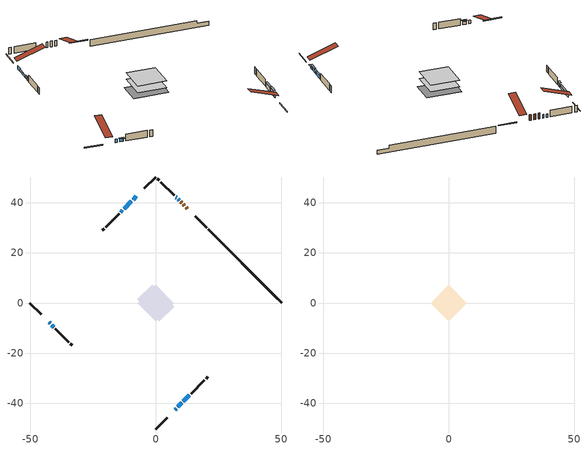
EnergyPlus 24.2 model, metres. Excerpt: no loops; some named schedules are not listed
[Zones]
conditioned space
 floor adiabatic (AdiabaticFloorConstruction): -7.19,0 0,7.19 7.19,0 0,-7.19 z0.74
 floor foundation (Slab1 construction): -7.33,1.4 -1.4,7.33 7.33,-1.4 1.4,-7.33 z-1.7
 wall outside (RimJoist1 construction): 0,-50.24 4.54,-45.7 / -50.24,0 -45.7,-4.54 / 0,50.24 -4.54,45.7 / 20.28,29.97 15.73,34.51 z0.74:1.04
 wall outside (AdiabaticWallConstruction 1): 12.57,37.67 12.06,38.18 / 11.41,38.84 10.94,39.3 / 10.29,39.96 9.94,40.3 z0.74:2.77
 wall outside (AdiabaticWallConstruction): 7.7,-42.54 8.13,-42.11 z0.74:1.66; 9.29,40.96 8.96,41.28 / 8.31,41.94 7.98,42.26 / -7.7,42.54 -9.05,41.19 / -42.54,-7.7 -42.09,-8.15 z0.74:1.96; -9.71,40.54 -12.62,37.63 z0.74:1.4; -13.27,36.97 -13.99,36.25 z0.74:1.83; 8.79,-41.45 10.41,-39.84 z0.74:2.47; 11.06,-39.18 13.43,-36.81 z0.74:2.16; -41.44,-8.81 -40.64,-9.6 z0.74:1.86
 wall outside (Wall1 construction): 14.09,-36.15 19.42,-30.83 / -39.99,-10.26 -34.66,-15.58 / -14.65,35.59 -19.98,30.27 / 7.33,42.92 2,48.24 z0.74:3.18
 wall outside (Wall2 construction): 20.08,-30.17 20.76,-29.48 / -34,-16.24 -33.32,-16.93 / -20.63,29.61 -21.32,28.92 / 1.34,48.9 0.66,49.59 z0.74:3.18
 wall foundation (FoundationWall1 construction): 20.93,29.31,-1.7 20.93,29.31,0.74 47.31,2.93,0.74 47.31,2.93,-0.24 50.24,0,-0.24 50.24,0,-1.7
 window (WindowConstruction 5): 7.7,-42.54 8.13,-42.11 z0.74:1.65
 window (WindowConstruction 6): 9.29,40.96 8.96,41.28 z0.74:1.96
 window (WindowConstruction 9): 8.31,41.94 7.98,42.26 z0.74:1.96
 window (WindowConstruction 7): -7.7,42.54 -9.05,41.19 z0.74:1.96
 window (WindowConstruction 8): -42.54,-7.7 -42.09,-8.15 z0.74:1.96
 window (WindowConstruction): -9.71,40.54 -12.62,37.63 z0.74:1.4
 window (WindowConstruction 1): -13.28,36.97 -13.99,36.25 z0.74:1.83
 window (WindowConstruction 2): 8.79,-41.45 10.41,-39.84 z0.74:2.47
 window (WindowConstruction 3): 11.06,-39.18 13.43,-36.81 z0.74:2.16
 window (WindowConstruction 4): -41.44,-8.81 -40.64,-9.6 z0.74:1.86
 door (Door): 12.57,37.67 12.07,38.18 z0.74:2.77
 door (Door 1): 11.41,38.84 10.94,39.3 z0.74:2.77
 door (Door 2): 10.29,39.96 9.94,40.3 z0.74:2.77
 ceiling adiabatic (AdiabaticFloorConstruction): 0,-7.19 7.19,0 0,7.19 -7.19,0 z0.74
attic - vented
 floor to conditioned space (Floor1 construction Reversed): -7.19,0 0,7.19 7.19,0 0,-7.19 z3.18
 roof outside (Roof1 construction): 7.05,-43.2,3.18 0.04,-36.19,6.48 -1.81,-38.04,6.48 5.2,-45.04,3.18; -43.2,-7.05,3.18 -36.19,-0.04,6.48 -38.04,1.81,6.48 -45.04,-5.2,3.18; -7.05,43.2,3.18 -0.04,36.19,6.48 1.81,38.04,6.48 -5.2,45.04,3.18; 13.23,37.02,3.18 6.22,30.01,6.48 8.07,28.16,6.48 15.08,35.17,3.18
shading: 8.35,-41.9 7.49,-42.75 7.92,-43.18 8.78,-42.33 z1.95; -12.83,37.41 -9.5,40.75 -9.93,41.18 -13.26,37.85 z1.7; -14.2,36.04 -13.06,37.18 -13.5,37.61 -14.64,36.47 z2.13; 10.62,-39.63 8.58,-41.67 9.01,-42.1 11.05,-40.06 z2.77; 13.65,-36.6 10.85,-39.39 11.28,-39.82 14.08,-37.03 z2.46; -40.43,-9.81 -41.65,-8.6 -42.08,-9.03 -40.86,-10.24 z2.16
[Building]
Building 1: Terrain=Suburbs
[Site:Location]
Quebec Intl AP_QC: Latitude {deg}=46.8; Longitude {deg}=-71.38; Time Zone {hr}=-5; Elevation {m}=74; Keep Site Location Information=Yes
[Site:GroundTemperature:Shallow]
0.0108218, -2.24938, -2.43038, -1.3578, 2.94801, 7.23376, 10.9493, 13.303, 13.5029, 11.5886, 7.96783, 3.81355
[Site:WaterMainsTemperature]
Calculation Method=Schedule; Temperature Schedule=mains temperature schedule
[Material] Roughness=Rough; Thermal Absorptance=0.9
Name | Thickness {m} | Conductivity {W/m-K} | Density {kg/m3} | Specific Heat {J/kg-K} | Solar Absorptance | Visible Absorptance
asphalt or fiberglass shingles | 0.00635 | 0.162714 | 1121.4 | 1465.45 | 0.4 | 0.4
ceiling loosefill ins | 0.0846667 | 0.0480833 | 16.02 | 1046.75 | 0.7 | 0.7
ceiling stud and cavity | 0.1397 | 0.286413 | 65.682 | 1177.47 | 0.7 | 0.7
concrete 4.0 in. | 0.1016 | 1.803125 | 2242.8 | 837.4 | 0.7 | 0.7
concrete 8.0 in. | 0.2032 | 1.803125 | 2242.8 | 837.4 | 0.7 | 0.7
door material | 0.04445 | 0.053851 | 512.64 | 1214.23 | 0.7 | 0.7
door material 1 | 0.04445 | 0.188738 | 512.64 | 1214.23 | 0.7 | 0.7
exterior vertical ins | 0.00172831 | 0.029427 | 32.04 | 1214.23 | 0.7 | 0.7
floor covering | 0.0127 | 0.0433444 | 54.468 | 1339.84 | 0.6 | 0.6
floor rigid ins; wall rigid ins 1 | 0.512978 | 0.029427 | 32.04 | 1214.23 | 0.7 | 0.7
floor stud and cavity | 0.1397 | 1.75129 | 37.0049 | 1207.88 | 0.7 | 0.7
furniture material conditioned space 1 | 0.1524 | 0.115458 | 640.8 | 1214.23 | 0.6 | 0.6
gypsum board | 0.0127 | 0.160291 | 801 | 837.4 | 0.6 | 0.6
osb sheathing 0.5 in. | 0.0127 | 0.115458 | 512.64 | 1214.23 | 0.7 | 0.7
osb sheathing 0.75 in. | 0.01905 | 0.115458 | 512.64 | 1214.23 | 0.7 | 0.7
osb sheathing 2.0 in. | 0.0508 | 0.115458 | 512.64 | 1214.23 | 0.7 | 0.7
rim joist stud and cavity | 0.0508 | 0.433314 | 125.044 | 1163.47 | 0.6 | 0.6
wall rigid ins | 0.051816 | 0.029427 | 32.04 | 1214.23 | 0.7 | 0.7
wall stud and cavity | 0.1397 | 0.801472 | 139.0536 | 1170.24 | 0.7 | 0.7
wall stud and cavity 1 | 0.1397 | 0.0835141 | 139.0536 | 1170.24 | 0.7 | 0.7
wall stud and cavity 2 | 0.0889 | 0.380278 | 52.3479 | 1209.89 | 0.7 | 0.7
wall stud and cavity 3 | 0.0889 | 0.391764 | 83.0341 | 1211.67 | 0.7 | 0.7
wood siding | 0.0254 | 0.102417 | 544.68 | 1172.36 | 0.4 | 0.4
wood siding 1; wood siding 2; wood siding 3 | 0.0254 | 0.102417 | 544.68 | 1172.36 | 0.7 | 0.7
[WindowMaterial:SimpleGlazingSystem]
Name | U-Factor {W/m2-K} | Solar Heat Gain Coefficient
WindowMaterial | 2.975272 | 0.55
WindowMaterial 1 | 2.95029 | 0.58
WindowMaterial 2 | 2.89237 | 0.66
WindowMaterial 3 | 2.912814 | 0.63
WindowMaterial 4 | 2.94461 | 0.59
WindowMaterial 5 | 2.97868 | 0.61
WindowMaterial 6 | 3.0383 | 0.46
WindowMaterial 7 | 3.01672 | 0.5
WindowMaterial 8 | 5.37025 | 0.69
[Construction]
AdiabaticFloorConstruction: floor stud and cavity, floor rigid ins, osb sheathing 0.75 in., floor covering
AdiabaticWallConstruction: wood siding 2, wall rigid ins 1, wall stud and cavity 2, gypsum board
AdiabaticWallConstruction 1: wood siding 3, wall rigid ins 1, wall stud and cavity 2, gypsum board
Door: door material
Door 1; Door 2: door material 1
Floor1 construction Reversed: gypsum board, ceiling stud and cavity, ceiling loosefill ins
FoundationWall1 construction: concrete 8.0 in.
furniture construction conditioned space 1: furniture material conditioned space 1
PartitionWallConstruction: gypsum board, wall stud and cavity 3, gypsum board
RimJoist1 construction: wood siding 1, osb sheathing 2.0 in., rim joist stud and cavity
Roof1 construction: asphalt or fiberglass shingles
Slab1 construction: concrete 4.0 in.
Wall1 construction: wood siding, wall rigid ins, osb sheathing 0.5 in., wall stud and cavity, gypsum board
Wall2 construction: wood siding, osb sheathing 0.5 in., wall stud and cavity 1, gypsum board
WindowConstruction: WindowMaterial
WindowConstruction 1: WindowMaterial 1
WindowConstruction 2: WindowMaterial 2
WindowConstruction 3: WindowMaterial 3
WindowConstruction 4: WindowMaterial 4
WindowConstruction 5: WindowMaterial 5
WindowConstruction 6: WindowMaterial 6
WindowConstruction 7; WindowConstruction 8: WindowMaterial 7
WindowConstruction 9: WindowMaterial 8
[Zone] Multiplier=1; Part of Total Floor Area=Yes
Name | Volume {m3}
attic - vented | 55.4716
conditioned space | 524.3
[Space]
Name | Zone | Volume {m3}
attic - vented 1 | attic - vented | 55.4716
conditioned space 1 | conditioned space | 524.3
[ZoneInfiltration:EffectiveLeakageArea]
infil attic - vented 1: Zone or Space=attic - vented 1; Schedule=Always On Discrete; Effective Air Leakage Area {cm2}=3820.43; Stack Coefficient=0.000229652; Wind Coefficient=1.02389e-05
[ZoneMixing]
whole house fan mix: Zone or Space=attic - vented; Schedule=Always On Continuous; Design Flow Rate Calculation Method=Flow/Zone; Design Flow Rate {m3/s}=0; Source Zone or Space=conditioned space
[SurfaceProperty:ExposedFoundationPerimeter]
Slab1: Exposed Perimeter Calculation Method=TotalExposedPerimeter; Total Exposed Perimeter {m}=41.454
[InternalMass] Zone or ZoneList=conditioned space; Space or SpaceList=conditioned space 1
Name | Construction | Surface Area {m2}
furniture mass conditioned space 1 | furniture construction conditioned space 1 | 82.7996
partition wall mass | PartitionWallConstruction | 206.999
[Lights]
interior lighting: Zone or ZoneList or Space or SpaceList=conditioned space 1; Schedule=interior lighting schedule; Design Level Calculation Method=LightingLevel; Lighting Level {W}=343.2; Return Air Fraction=0; Fraction Radiant=0.6; Fraction Visible=0.2; Fraction Replaceable=1
[People]
occupants: Zone or ZoneList or Space or SpaceList=conditioned space 1; Number of People Schedule=occupants schedule; Number of People Calculation Method=People; Number of People=3; Fraction Radiant=0.314171; Sensible Heat Fraction=0.56303; Activity Level Schedule=occupants activity schedule; Carbon Dioxide Generation Rate {m3/s-W}=0; Enable ASHRAE 55 Comfort Warnings=No; Mean Radiant Temperature Calculation Type=EnclosureAveraged
[ElectricEquipment] Zone or ZoneList or Space or SpaceList=conditioned space 1; Design Level Calculation Method=EquipmentLevel
Name | Schedule | Design Level {W} | Fraction Latent | Fraction Radiant | Fraction Lost
clothes dryer | clothes dryer schedule | 140.772 | 0.015 | 0.081 | 0.85
clothes washer | clothes washer schedule | 32.1985 | 0.03 | 0.162 | 0.7
cooking range | cooking range schedule | 215.147 | 0.08 | 0.432 | 0.2
dishwasher | dishwasher schedule | 66.8632 | 0.3 | 0.18 | 0.4
fridge | fridge schedule | 72.9452 | 0 | 0.6 | 0
mech vent bath fan 0 | mech vent bath fan 0 schedule | 50.2 | 0 | 0 | 1
mech vent house fan | mech vent house fan schedule | 0 | 0 | 0 | 1
mech vent house fan cfis | mech vent house fan cfis schedule | 0 | 0 | 0 | 0
mech vent range fan 0 | mech vent range fan 0 schedule | 57 | 0 | 0 | 1
misc plug loads | misc plug loads schedule | 494.7 | 0.045 | 0.513 | 0.1
whole house fan | Always On Discrete | 0 | 0 | 0 | 1
[OtherEquipment] Zone or ZoneList or Space or SpaceList=conditioned space 1; Design Level Calculation Method=EquipmentLevel
Name | Fuel Type | Schedule | Design Level {W} | Fraction Latent | Fraction Radiant | Fraction Lost
clothes dryer 1 | Electricity | clothes dryer schedule | 0 | 0.015 | 0.081 | 0.85
cooking range 1 | Electricity | cooking range schedule | 0 | 0.08 | 0.432 | 0.2
general water use latent | None | general water use schedule | 62.594 | 1 | 0 | 0
general water use sensible | None | general water use schedule | -61.6891 | 0 | 0.6 | 0
mech vent house fan latent load | None | Always On Discrete | 0 | 1 | 0 | 0
mech vent house fan sensible load | None | Always On Discrete | 0 | 0 | 0 | 0
water heater energy adjustment1 | Electricity | Always On Discrete | 0.01 | 0 | 0 | 1
[ZoneInfiltration:DesignFlowRate] Zone or ZoneList or Space or SpaceList=conditioned space 1; Schedule=Always On Discrete; Design Flow Rate Calculation Method=Flow/Zone; Design Flow Rate {m3/s}=0
infil flow; natural vent flow; whole house fan flow
[AvailabilityManager:Scheduled]
furnace airloop Availability Manager: Schedule=Always On Discrete
[Foundation:Kiva]
Foundation Kiva 1: Initial Indoor Air Temperature {C}=18; Wall Height Above Grade {m}=0.739993; Wall Depth Below Slab {m}=0.2032; Custom Block Material Name 1=exterior vertical ins; Custom Block Depth 1 {m}=2.43998; Custom Block X Position 1 {m}=0.2032; Custom Block Z Position 1 {m}=0
[Foundation:Kiva:Settings]
Soil Conductivity {W/m-K}=0.849921; Soil Density {kg/m3}=1842.3; Soil Specific Heat {J/kg-K}=418.7; Ground Solar Absorptivity=0.9; Ground Thermal Absorptivity=0.9; Ground Surface Roughness {m}=0.03; Far-Field Width {m}=40; Deep-Ground Boundary Condition=ZeroFlux; Deep-Ground Depth {m}=40; Minimum Cell Dimension {m}=0.2; Maximum Cell Growth Coefficient=3; Simulation Timestep=Timestep
[Exterior:Lights]
exterior lighting: Schedule=exterior lighting schedule; Design Level {W}=75.6
[EnergyManagementSystem:GlobalVariable]
furnace_airloop_Fan_RTF
infil_program_Qfan
infil_program_Qinf
natural_vent_program_Qnv
natural_vent_program_Qwhf
[EnergyManagementSystem:Sensor]
Name | Output:Variable or Output:Meter Index Key | Output:Variable or Output:Meter
airflow_gain | infil flow | Infiltration Sensible Heat Gain Energy
airflow_gain_1 | natural vent flow | Infiltration Sensible Heat Gain Energy
airflow_gain_2 | whole house fan flow | Infiltration Sensible Heat Gain Energy
airflow_loss | infil flow | Infiltration Sensible Heat Loss Energy
airflow_loss_1 | natural vent flow | Infiltration Sensible Heat Loss Energy
airflow_loss_2 | whole house fan flow | Infiltration Sensible Heat Loss Energy
clg_load_cond |  | Cooling:EnergyTransfer:Zone:CONDITIONED SPACE
clg_sp_s; clg_sp_s_1 | cooling setpoint | Schedule Value
clothes_dryer_exhaust_0_sch_s | clothes dryer exhaust 0 schedule | Schedule Value
cool_season | cooling season schedule | Schedule Value
htg_load_cond |  | Heating:EnergyTransfer:Zone:CONDITIONED SPACE
htg_sp_s; htg_sp_s_1 | heating setpoint | Schedule Value
ig_ee_conv | clothes dryer | Electric Equipment Convective Heating Energy
ig_ee_conv_2 | cooking range | Electric Equipment Convective Heating Energy
ig_ee_conv_4 | fridge | Electric Equipment Convective Heating Energy
ig_ee_conv_5 | misc plug loads | Electric Equipment Convective Heating Energy
ig_ee_conv_6 | whole house fan | Electric Equipment Convective Heating Energy
ig_ee_rad | clothes dryer | Electric Equipment Radiant Heating Energy
ig_ee_rad_2 | cooking range | Electric Equipment Radiant Heating Energy
ig_ee_rad_4 | fridge | Electric Equipment Radiant Heating Energy
ig_ee_rad_5 | misc plug loads | Electric Equipment Radiant Heating Energy
ig_ee_rad_6 | whole house fan | Electric Equipment Radiant Heating Energy
ig_lgt_conv | interior lighting | Lights Convective Heating Energy
ig_lgt_rad | interior lighting | Lights Radiant Heating Energy
ig_lgt_vis | interior lighting | Lights Visible Radiation Heating Energy
ig_oe_conv | clothes dryer 1 | Other Equipment Convective Heating Energy
ig_oe_conv_1 | cooking range 1 | Other Equipment Convective Heating Energy
ig_oe_conv_2 | general water use latent | Other Equipment Convective Heating Energy
ig_oe_conv_3 | general water use sensible | Other Equipment Convective Heating Energy
ig_oe_conv_4 | water heater energy adjustment1 | Other Equipment Convective Heating Energy
ig_oe_rad | clothes dryer 1 | Other Equipment Radiant Heating Energy
ig_oe_rad_1 | cooking range 1 | Other Equipment Radiant Heating Energy
ig_oe_rad_2 | general water use latent | Other Equipment Radiant Heating Energy
ig_oe_rad_3 | general water use sensible | Other Equipment Radiant Heating Energy
ig_oe_rad_4 | water heater energy adjustment1 | Other Equipment Radiant Heating Energy
ig_ppl_conv | occupants | People Convective Heating Energy
ig_ppl_rad | occupants | People Radiant Heating Energy
im_conv | furniture mass conditioned space 1 | Surface Inside Face Convection Heat Gain Energy
im_conv_1 | partition wall mass | Surface Inside Face Convection Heat Gain Energy
im_ig | furniture mass conditioned space 1 | Surface Inside Face Internal Gains Radiation Heat Gain Energy
im_ig_1 | partition wall mass | Surface Inside Face Internal Gains Radiation Heat Gain Energy
im_lgt | furniture mass conditioned space 1 | Surface Inside Face Lights Radiation Heat Gain Energy
im_lgt_1 | partition wall mass | Surface Inside Face Lights Radiation Heat Gain Energy
im_sol | furniture mass conditioned space 1 | Surface Inside Face Solar Radiation Heat Gain Energy
im_sol_1 | partition wall mass | Surface Inside Face Solar Radiation Heat Gain Energy
im_surf | furniture mass conditioned space 1 | Surface Inside Face Net Surface Thermal Radiation Heat Gain Energy
im_surf_1 | partition wall mass | Surface Inside Face Net Surface Thermal Radiation Heat Gain Energy
mech_vent_bath_fan_0_sch_s | mech vent bath fan 0 schedule | Schedule Value
mech_vent_range_fan_0_sch_s | mech vent range fan 0 schedule | Schedule Value
mv_conv | mech vent bath fan 0 | Electric Equipment Convective Heating Energy
mv_conv_1 | mech vent house fan | Electric Equipment Convective Heating Energy
mv_conv_2 | mech vent house fan cfis | Electric Equipment Convective Heating Energy
mv_conv_3 | mech vent range fan 0 | Electric Equipment Convective Heating Energy
mv_conv_4 | mech vent house fan latent load | Other Equipment Convective Heating Energy
mv_conv_5 | mech vent house fan sensible load | Other Equipment Convective Heating Energy
mv_rad | mech vent bath fan 0 | Electric Equipment Radiant Heating Energy
mv_rad_1 | mech vent house fan | Electric Equipment Radiant Heating Energy
mv_rad_2 | mech vent house fan cfis | Electric Equipment Radiant Heating Energy
mv_rad_3 | mech vent range fan 0 | Electric Equipment Radiant Heating Energy
mv_rad_4 | mech vent house fan latent load | Other Equipment Radiant Heating Energy
mv_rad_5 | mech vent house fan sensible load | Other Equipment Radiant Heating Energy
natural_vent_s | natural vent schedule | Schedule Value
out_pb_s |  | Site Outdoor Air Barometric Pressure
out_wt_s |  | Site Outdoor Air Humidity Ratio
site_vw_s |  | Site Wind Speed
ss_back_out | Window1 | Surface Window Shortwave from Zone Back Out Window Heat Transfer Rate
ss_back_out_1 | Window10 | Surface Window Shortwave from Zone Back Out Window Heat Transfer Rate
ss_back_out_2 | Window11 | Surface Window Shortwave from Zone Back Out Window Heat Transfer Rate
ss_back_out_3 | Window12 | Surface Window Shortwave from Zone Back Out Window Heat Transfer Rate
ss_back_out_4 | Window15 | Surface Window Shortwave from Zone Back Out Window Heat Transfer Rate
ss_back_out_5 | Window2 | Surface Window Shortwave from Zone Back Out Window Heat Transfer Rate
ss_back_out_6 | Window5 | Surface Window Shortwave from Zone Back Out Window Heat Transfer Rate
ss_back_out_7 | Window6 | Surface Window Shortwave from Zone Back Out Window Heat Transfer Rate
ss_back_out_8 | Window7 | Surface Window Shortwave from Zone Back Out Window Heat Transfer Rate
ss_back_out_9 | Window9 | Surface Window Shortwave from Zone Back Out Window Heat Transfer Rate
ss_conv | Door1 | Surface Inside Face Convection Heat Gain Energy
ss_conv_1 | Door2 | Surface Inside Face Convection Heat Gain Energy
ss_conv_10 | Window6 | Surface Inside Face Convection Heat Gain Energy
ss_conv_11 | Window7 | Surface Inside Face Convection Heat Gain Energy
ss_conv_12 | Window9 | Surface Inside Face Convection Heat Gain Energy
ss_conv_2 | Door3 | Surface Inside Face Convection Heat Gain Energy
ss_conv_3 | Window1 | Surface Inside Face Convection Heat Gain Energy
ss_conv_4 | Window10 | Surface Inside Face Convection Heat Gain Energy
ss_conv_5 | Window11 | Surface Inside Face Convection Heat Gain Energy
ss_conv_6 | Window12 | Surface Inside Face Convection Heat Gain Energy
ss_conv_7 | Window15 | Surface Inside Face Convection Heat Gain Energy
ss_conv_8 | Window2 | Surface Inside Face Convection Heat Gain Energy
ss_conv_9 | Window5 | Surface Inside Face Convection Heat Gain Energy
ss_ig | Door1 | Surface Inside Face Internal Gains Radiation Heat Gain Energy
ss_ig_1 | Door2 | Surface Inside Face Internal Gains Radiation Heat Gain Energy
ss_ig_10 | Window6 | Surface Inside Face Internal Gains Radiation Heat Gain Energy
ss_ig_11 | Window7 | Surface Inside Face Internal Gains Radiation Heat Gain Energy
ss_ig_12 | Window9 | Surface Inside Face Internal Gains Radiation Heat Gain Energy
ss_ig_2 | Door3 | Surface Inside Face Internal Gains Radiation Heat Gain Energy
ss_ig_3 | Window1 | Surface Inside Face Internal Gains Radiation Heat Gain Energy
ss_ig_4 | Window10 | Surface Inside Face Internal Gains Radiation Heat Gain Energy
ss_ig_5 | Window11 | Surface Inside Face Internal Gains Radiation Heat Gain Energy
ss_ig_6 | Window12 | Surface Inside Face Internal Gains Radiation Heat Gain Energy
ss_ig_7 | Window15 | Surface Inside Face Internal Gains Radiation Heat Gain Energy
ss_ig_8 | Window2 | Surface Inside Face Internal Gains Radiation Heat Gain Energy
ss_ig_9 | Window5 | Surface Inside Face Internal Gains Radiation Heat Gain Energy
ss_lgt | Door1 | Surface Inside Face Lights Radiation Heat Gain Energy
ss_lgt_1 | Door2 | Surface Inside Face Lights Radiation Heat Gain Energy
ss_lgt_2 | Door3 | Surface Inside Face Lights Radiation Heat Gain Energy
ss_sol | Door1 | Surface Inside Face Solar Radiation Heat Gain Energy
ss_sol_1 | Door2 | Surface Inside Face Solar Radiation Heat Gain Energy
ss_sol_2 | Door3 | Surface Inside Face Solar Radiation Heat Gain Energy
ss_surf | Door1 | Surface Inside Face Net Surface Thermal Radiation Heat Gain Energy
ss_surf_1 | Door2 | Surface Inside Face Net Surface Thermal Radiation Heat Gain Energy
ss_surf_10 | Window6 | Surface Inside Face Net Surface Thermal Radiation Heat Gain Energy
ss_surf_11 | Window7 | Surface Inside Face Net Surface Thermal Radiation Heat Gain Energy
ss_surf_12 | Window9 | Surface Inside Face Net Surface Thermal Radiation Heat Gain Energy
ss_surf_2 | Door3 | Surface Inside Face Net Surface Thermal Radiation Heat Gain Energy
ss_surf_3 | Window1 | Surface Inside Face Net Surface Thermal Radiation Heat Gain Energy
ss_surf_4 | Window10 | Surface Inside Face Net Surface Thermal Radiation Heat Gain Energy
ss_surf_5 | Window11 | Surface Inside Face Net Surface Thermal Radiation Heat Gain Energy
ss_surf_6 | Window12 | Surface Inside Face Net Surface Thermal Radiation Heat Gain Energy
ss_surf_7 | Window15 | Surface Inside Face Net Surface Thermal Radiation Heat Gain Energy
ss_surf_8 | Window2 | Surface Inside Face Net Surface Thermal Radiation Heat Gain Energy
ss_surf_9 | Window5 | Surface Inside Face Net Surface Thermal Radiation Heat Gain Energy
ss_trans_in | Window1 | Surface Window Transmitted Solar Radiation Rate
ss_trans_in_1 | Window10 | Surface Window Transmitted Solar Radiation Rate
ss_trans_in_2 | Window11 | Surface Window Transmitted Solar Radiation Rate
ss_trans_in_3 | Window12 | Surface Window Transmitted Solar Radiation Rate
ss_trans_in_4 | Window15 | Surface Window Transmitted Solar Radiation Rate
ss_trans_in_5 | Window2 | Surface Window Transmitted Solar Radiation Rate
ss_trans_in_6 | Window5 | Surface Window Transmitted Solar Radiation Rate
ss_trans_in_7 | Window6 | Surface Window Transmitted Solar Radiation Rate
ss_trans_in_8 | Window7 | Surface Window Transmitted Solar Radiation Rate
ss_trans_in_9 | Window9 | Surface Window Transmitted Solar Radiation Rate
ss_trans_out | Window1 | Surface Inside Face Initial Transmitted Diffuse Transmitted Out Window Solar Radiation Rate
ss_trans_out_1 | Window10 | Surface Inside Face Initial Transmitted Diffuse Transmitted Out Window Solar Radiation Rate
ss_trans_out_2 | Window11 | Surface Inside Face Initial Transmitted Diffuse Transmitted Out Window Solar Radiation Rate
ss_trans_out_3 | Window12 | Surface Inside Face Initial Transmitted Diffuse Transmitted Out Window Solar Radiation Rate
ss_trans_out_4 | Window15 | Surface Inside Face Initial Transmitted Diffuse Transmitted Out Window Solar Radiation Rate
ss_trans_out_5 | Window2 | Surface Inside Face Initial Transmitted Diffuse Transmitted Out Window Solar Radiation Rate
ss_trans_out_6 | Window5 | Surface Inside Face Initial Transmitted Diffuse Transmitted Out Window Solar Radiation Rate
ss_trans_out_7 | Window6 | Surface Inside Face Initial Transmitted Diffuse Transmitted Out Window Solar Radiation Rate
ss_trans_out_8 | Window7 | Surface Inside Face Initial Transmitted Diffuse Transmitted Out Window Solar Radiation Rate
ss_trans_out_9 | Window9 | Surface Inside Face Initial Transmitted Diffuse Transmitted Out Window Solar Radiation Rate
s_conv | Floor1 | Surface Inside Face Convection Heat Gain Energy
s_conv_1 | FoundationWall1 | Surface Inside Face Convection Heat Gain Energy
s_conv_10 | Wall1:225 | Surface Inside Face Convection Heat Gain Energy
s_conv_11 | Wall1:315 | Surface Inside Face Convection Heat Gain Energy
s_conv_12 | Wall1:45 | Surface Inside Face Convection Heat Gain Energy
s_conv_13 | Wall2:135 | Surface Inside Face Convection Heat Gain Energy
s_conv_14 | Wall2:225 | Surface Inside Face Convection Heat Gain Energy
s_conv_15 | Wall2:315 | Surface Inside Face Convection Heat Gain Energy
s_conv_16 | Wall2:45 | Surface Inside Face Convection Heat Gain Energy
s_conv_2 | inferred conditioned ceiling | Surface Inside Face Convection Heat Gain Energy
s_conv_3 | inferred conditioned floor | Surface Inside Face Convection Heat Gain Energy
s_conv_4 | RimJoist1:135 | Surface Inside Face Convection Heat Gain Energy
s_conv_5 | RimJoist1:225 | Surface Inside Face Convection Heat Gain Energy
s_conv_6 | RimJoist1:315 | Surface Inside Face Convection Heat Gain Energy
s_conv_7 | RimJoist1:45 | Surface Inside Face Convection Heat Gain Energy
s_conv_8 | Slab1 | Surface Inside Face Convection Heat Gain Energy
s_conv_9 | Wall1:135 | Surface Inside Face Convection Heat Gain Energy
s_ig | Floor1 | Surface Inside Face Internal Gains Radiation Heat Gain Energy
s_ig_1 | FoundationWall1 | Surface Inside Face Internal Gains Radiation Heat Gain Energy
s_ig_10 | Wall1:225 | Surface Inside Face Internal Gains Radiation Heat Gain Energy
s_ig_11 | Wall1:315 | Surface Inside Face Internal Gains Radiation Heat Gain Energy
s_ig_12 | Wall1:45 | Surface Inside Face Internal Gains Radiation Heat Gain Energy
s_ig_13 | Wall2:135 | Surface Inside Face Internal Gains Radiation Heat Gain Energy
s_ig_14 | Wall2:225 | Surface Inside Face Internal Gains Radiation Heat Gain Energy
s_ig_15 | Wall2:315 | Surface Inside Face Internal Gains Radiation Heat Gain Energy
s_ig_16 | Wall2:45 | Surface Inside Face Internal Gains Radiation Heat Gain Energy
s_ig_2 | inferred conditioned ceiling | Surface Inside Face Internal Gains Radiation Heat Gain Energy
s_ig_3 | inferred conditioned floor | Surface Inside Face Internal Gains Radiation Heat Gain Energy
s_ig_4 | RimJoist1:135 | Surface Inside Face Internal Gains Radiation Heat Gain Energy
s_ig_5 | RimJoist1:225 | Surface Inside Face Internal Gains Radiation Heat Gain Energy
s_ig_6 | RimJoist1:315 | Surface Inside Face Internal Gains Radiation Heat Gain Energy
s_ig_7 | RimJoist1:45 | Surface Inside Face Internal Gains Radiation Heat Gain Energy
s_ig_8 | Slab1 | Surface Inside Face Internal Gains Radiation Heat Gain Energy
